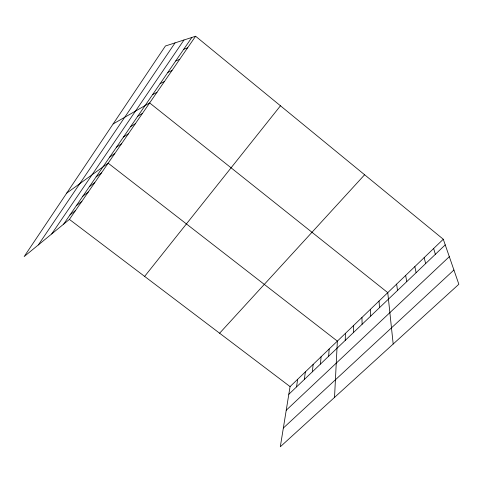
<?xml version="1.0" encoding="UTF-8"?>
<svg xmlns="http://www.w3.org/2000/svg" width="483" height="483" viewBox="0 0 483 483"><rect width="100%" height="100%" fill="white"/><g stroke="black" fill="none" stroke-linecap="round" stroke-linejoin="round"><path stroke-width="0.72" d="M353.598 332.407L353.634 325.464M345.23 340.4L345.43 333.355M334.532 397.412L337.357 341.119L108.156 163.169L66.739 193.091M328.645 356.243L329.165 348.998M320.428 364.097L321.098 356.75M312.338 371.819L313.159 364.387M304.375 379.427L305.347 371.904M296.538 386.913L297.649 379.306M443.285 239.242L290.066 386.599L280.309 446.763L458.85 284.252L443.285 239.242L195.603 36.237L165.428 45.988L24.15 256.576L69.413 219.403L195.603 36.237M38.326 244.935L175.051 42.878M51.711 233.941L183.993 39.986M63.665 224.124L191.86 37.445M144.628 276.397L280.466 105.795M219.614 333.216L364.617 174.768M288.822 394.285L445.229 244.881M286.232 410.236L449.311 256.678M283.352 428.023L453.923 270.003M69.944 214.983L75.614 210.407M76.326 205.692L81.911 201.266M82.81 196.243L88.311 191.974M89.409 186.643L94.819 182.532M96.111 176.875L101.43 172.932M109.665 157.144L114.791 153.546M116.512 147.176L121.529 143.753M123.473 137.039L128.387 133.803M130.549 126.727L135.355 123.69M137.752 116.24L142.443 113.402M113.119 123.956L149.652 102.939L387.758 292.644L393.186 344.023M152.531 94.716L156.981 92.301M160.121 83.668L164.437 81.476M167.843 72.42L172.026 70.464M175.703 60.973L179.748 59.252M183.709 49.314L187.603 47.847M69.413 219.403L290.066 386.599M433.643 248.516L435.364 254.306M424.159 257.638L425.656 263.579M414.831 266.604L416.117 272.69M405.66 275.425L406.74 281.649M396.64 284.107L397.515 290.458M379.022 301.048L379.517 307.653M370.425 309.313L370.739 316.039M361.96 317.452L362.099 324.286"/></g></svg>
